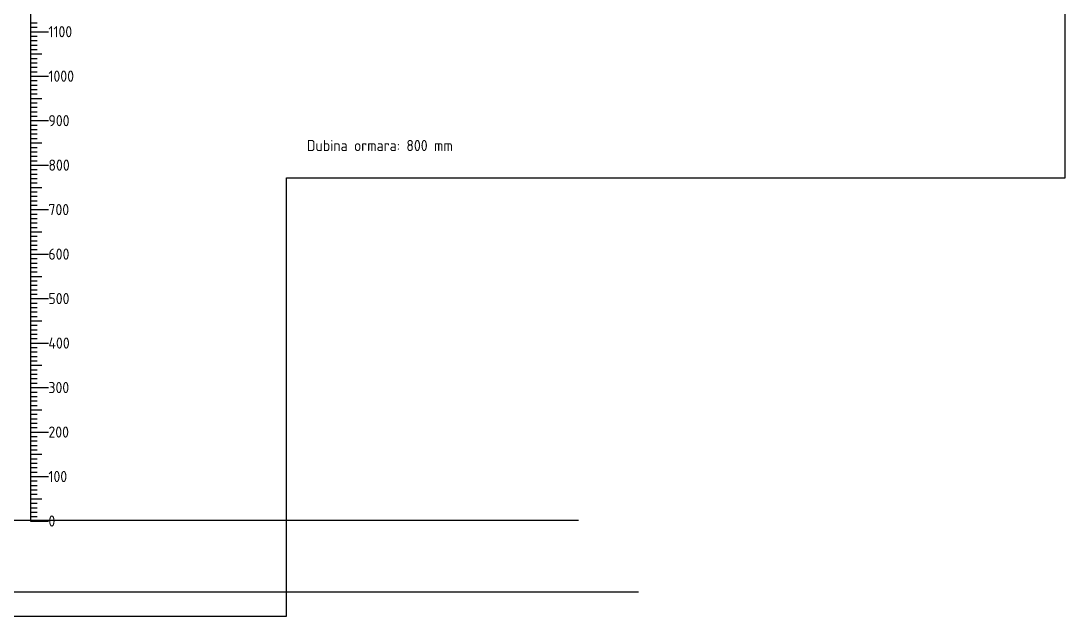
# Model space of a CAD drawing. Header units: millimetres. Extents: x 40929 to 57897, y 13592 to 43737.
# Drawn here: x 48161 to 50508, y 35834 to 37172 of the extents above; entities that cross this region are included whole.
import ezdxf
from ezdxf.enums import TextEntityAlignment as Align

# ---------------------------------------------------------------- set-up
doc = ezdxf.new("R2010")
doc.units = ezdxf.units.MM
doc.layers.add('! NO PLOT !', color=7, linetype='Continuous', true_color=0xff75dd, plot=False)
doc.layers.add('AUT_TEXT', color=7, linetype='Continuous')
doc.styles.add('PI0', font='isocpeur.ttf', dxfattribs={"width": 0.9})

msp = doc.modelspace()

# ---------------------------------------------------------------- linework, layer by layer
at = {"layer": '! NO PLOT !', "ltscale": 0.25}
for p, q in [((49413.913, 36049.025), (46034.267, 36049.025)), ((49548.895, 35888.025), (46135.546, 35888.025))]:
    msp.add_line(p, q, dxfattribs=at)
msp.add_lwpolyline([(46607.931, 38704.228), (46607.931, 35834.228), (48757.931, 35834.228), (48757.931, 36819.228), (50507.931, 36819.228), (50507.931, 38704.228), (46607.931, 38704.228)], dxfattribs=at)
for p, q in [((48182.931, 37448.025), (48182.931, 36588.025)), ((48182.931, 37168.025), (48197.931, 37168.025)), ((48182.931, 37158.025), (48197.931, 37158.025)), ((48182.931, 37148.025), (48222.931, 37148.025)), ((48182.931, 37138.025), (48197.931, 37138.025)), ((48182.931, 37128.025), (48197.931, 37128.025)), ((48182.931, 37118.025), (48197.931, 37118.025)), ((48182.931, 37108.025), (48197.931, 37108.025)), ((48182.931, 37098.025), (48207.931, 37098.025)), ((48182.931, 37088.025), (48197.931, 37088.025)), ((48182.931, 37078.025), (48197.931, 37078.025)), ((48182.931, 37068.025), (48197.931, 37068.025)), ((48182.931, 37058.025), (48197.931, 37058.025)), ((48182.931, 37048.025), (48222.931, 37048.025)), ((48182.931, 37048.025), (48222.931, 37048.025)), ((48182.931, 37048.025), (48222.931, 37048.025)), ((48182.931, 37048.025), (48222.931, 37048.025)), ((48182.931, 37038.025), (48197.931, 37038.025)), ((48182.931, 37028.025), (48197.931, 37028.025)), ((48182.931, 37018.025), (48197.931, 37018.025)), ((48182.931, 37008.025), (48197.931, 37008.025)), ((48182.931, 36998.025), (48207.931, 36998.025)), ((48182.931, 36988.025), (48197.931, 36988.025)), ((48182.931, 36978.025), (48197.931, 36978.025)), ((48182.931, 36968.025), (48197.931, 36968.025)), ((48182.931, 36958.025), (48197.931, 36958.025)), ((48182.931, 36948.025), (48222.931, 36948.025)), ((48182.931, 36938.025), (48197.931, 36938.025)), ((48182.931, 36928.025), (48197.931, 36928.025)), ((48182.931, 36918.025), (48197.931, 36918.025)), ((48182.931, 36908.025), (48197.931, 36908.025)), ((48182.931, 36898.025), (48207.931, 36898.025)), ((48182.931, 36888.025), (48197.931, 36888.025)), ((48182.931, 36878.025), (48197.931, 36878.025)), ((48182.931, 36868.025), (48197.931, 36868.025)), ((48182.931, 36858.025), (48197.931, 36858.025)), ((48182.931, 36848.025), (48222.931, 36848.025)), ((48182.931, 36848.025), (48222.931, 36848.025)), ((48182.931, 36848.025), (48222.931, 36848.025)), ((48182.931, 36848.025), (48222.931, 36848.025)), ((48182.931, 36848.025), (48222.931, 36848.025)), ((48182.931, 36838.025), (48197.931, 36838.025)), ((48182.931, 36828.025), (48197.931, 36828.025)), ((48182.931, 36818.025), (48197.931, 36818.025)), ((48182.931, 36808.025), (48197.931, 36808.025)), ((48182.931, 36798.025), (48207.931, 36798.025)), ((48182.931, 36788.025), (48197.931, 36788.025)), ((48182.931, 36778.025), (48197.931, 36778.025)), ((48182.931, 36768.025), (48197.931, 36768.025)), ((48182.931, 36758.025), (48197.931, 36758.025)), ((48182.931, 36748.025), (48222.931, 36748.025)), ((48182.931, 36738.025), (48197.931, 36738.025)), ((48182.931, 36728.025), (48197.931, 36728.025)), ((48182.931, 36718.025), (48197.931, 36718.025)), ((48182.931, 36708.025), (48197.931, 36708.025)), ((48182.931, 36698.025), (48207.931, 36698.025)), ((48182.931, 36688.025), (48197.931, 36688.025)), ((48182.931, 36678.025), (48197.931, 36678.025)), ((48182.931, 36668.025), (48197.931, 36668.025)), ((48182.931, 36658.025), (48197.931, 36658.025)), ((48182.931, 36648.025), (48222.931, 36648.025)), ((48182.931, 36648.025), (48222.931, 36648.025)), ((48182.931, 36648.025), (48222.931, 36648.025)), ((48182.931, 36648.025), (48222.931, 36648.025)), ((48182.931, 36648.025), (48222.931, 36648.025)), ((48182.931, 36648.025), (48222.931, 36648.025)), ((48182.931, 36638.025), (48197.931, 36638.025)), ((48182.931, 36628.025), (48197.931, 36628.025)), ((48182.931, 36618.025), (48197.931, 36618.025)), ((48182.931, 36608.025), (48197.931, 36608.025)), ((48182.931, 36598.025), (48207.931, 36598.025)), ((48182.931, 36588.025), (48182.931, 36048.025)), ((48182.931, 36588.025), (48197.931, 36588.025)), ((48182.931, 36578.025), (48197.931, 36578.025)), ((48182.931, 36568.025), (48197.931, 36568.025)), ((48182.931, 36558.025), (48197.931, 36558.025)), ((48182.931, 36548.025), (48222.931, 36548.025)), ((48182.931, 36538.025), (48197.931, 36538.025)), ((48182.931, 36528.025), (48197.931, 36528.025)), ((48182.931, 36518.025), (48197.931, 36518.025)), ((48182.931, 36508.025), (48197.931, 36508.025)), ((48182.931, 36498.025), (48207.931, 36498.025)), ((48182.931, 36488.025), (48197.931, 36488.025)), ((48182.931, 36478.025), (48197.931, 36478.025)), ((48182.931, 36468.025), (48197.931, 36468.025)), ((48182.931, 36458.025), (48197.931, 36458.025)), ((48182.931, 36448.025), (48222.931, 36448.025)), ((48182.931, 36448.025), (48222.931, 36448.025)), ((48182.931, 36448.025), (48222.931, 36448.025)), ((48182.931, 36448.025), (48222.931, 36448.025)), ((48182.931, 36448.025), (48222.931, 36448.025)), ((48182.931, 36448.025), (48222.931, 36448.025)), ((48182.931, 36448.025), (48222.931, 36448.025)), ((48182.931, 36438.025), (48197.931, 36438.025)), ((48182.931, 36428.025), (48197.931, 36428.025)), ((48182.931, 36418.025), (48197.931, 36418.025)), ((48182.931, 36408.025), (48197.931, 36408.025)), ((48182.931, 36398.025), (48207.931, 36398.025)), ((48182.931, 36388.025), (48197.931, 36388.025)), ((48182.931, 36378.025), (48197.931, 36378.025)), ((48182.931, 36368.025), (48197.931, 36368.025)), ((48182.931, 36358.025), (48197.931, 36358.025)), ((48182.931, 36348.025), (48222.931, 36348.025)), ((48182.931, 36338.025), (48197.931, 36338.025)), ((48182.931, 36328.025), (48197.931, 36328.025)), ((48182.931, 36318.025), (48197.931, 36318.025)), ((48182.931, 36308.025), (48197.931, 36308.025)), ((48182.931, 36298.025), (48207.931, 36298.025)), ((48182.931, 36288.025), (48197.931, 36288.025)), ((48182.931, 36278.025), (48197.931, 36278.025)), ((48182.931, 36268.025), (48197.931, 36268.025)), ((48182.931, 36258.025), (48197.931, 36258.025)), ((48182.931, 36248.025), (48222.931, 36248.025)), ((48182.931, 36248.025), (48222.931, 36248.025)), ((48182.931, 36248.025), (48222.931, 36248.025)), ((48182.931, 36248.025), (48222.931, 36248.025)), ((48182.931, 36248.025), (48222.931, 36248.025)), ((48182.931, 36248.025), (48222.931, 36248.025)), ((48182.931, 36248.025), (48222.931, 36248.025)), ((48182.931, 36248.025), (48222.931, 36248.025)), ((48182.931, 36238.025), (48197.931, 36238.025)), ((48182.931, 36228.025), (48197.931, 36228.025)), ((48182.931, 36218.025), (48197.931, 36218.025)), ((48182.931, 36208.025), (48197.931, 36208.025)), ((48182.931, 36198.025), (48207.931, 36198.025)), ((48182.931, 36188.025), (48197.931, 36188.025)), ((48182.931, 36178.025), (48197.931, 36178.025)), ((48182.931, 36168.025), (48197.931, 36168.025)), ((48182.931, 36158.025), (48197.931, 36158.025)), ((48182.931, 36148.025), (48222.931, 36148.025)), ((48182.931, 36138.025), (48197.931, 36138.025)), ((48182.931, 36128.025), (48197.931, 36128.025)), ((48182.931, 36118.025), (48197.931, 36118.025)), ((48182.931, 36108.025), (48197.931, 36108.025)), ((48182.931, 36098.025), (48207.931, 36098.025)), ((48182.931, 36088.025), (48197.931, 36088.025)), ((48182.931, 36078.025), (48197.931, 36078.025)), ((48182.931, 36068.025), (48197.931, 36068.025)), ((48182.931, 36058.025), (48197.931, 36058.025)), ((48182.931, 36048.025), (48222.931, 36048.025))]:
    msp.add_line(p, q)

# ---------------------------------------------------------------- texts
at = {"style": 'PI0', "width": 0.9}
for s, p in [('1100', (48222.931, 37148.025)), ('1000', (48222.931, 37048.025)), ('900', (48222.931, 36948.025)), ('800', (48222.931, 36848.025)), ('700', (48222.931, 36748.025)), ('600', (48222.931, 36648.025)), ('500', (48222.931, 36548.025)), ('400', (48222.931, 36448.025)), ('300', (48222.931, 36348.025)), ('200', (48222.931, 36248.025)), ('100', (48222.931, 36148.025)), ('0', (48222.931, 36048.025))]:
    msp.add_text(s, height=25, dxfattribs=at).set_placement(p, align=Align.MIDDLE_LEFT)
at = {"layer": 'AUT_TEXT', "style": 'PI0', "width": 0.9}
msp.add_text('Dubina ormara: 800 mm', height=25, dxfattribs=at).set_placement((48967.813, 36892.15), align=Align.MIDDLE)

doc.saveas('drawing.dxf')
